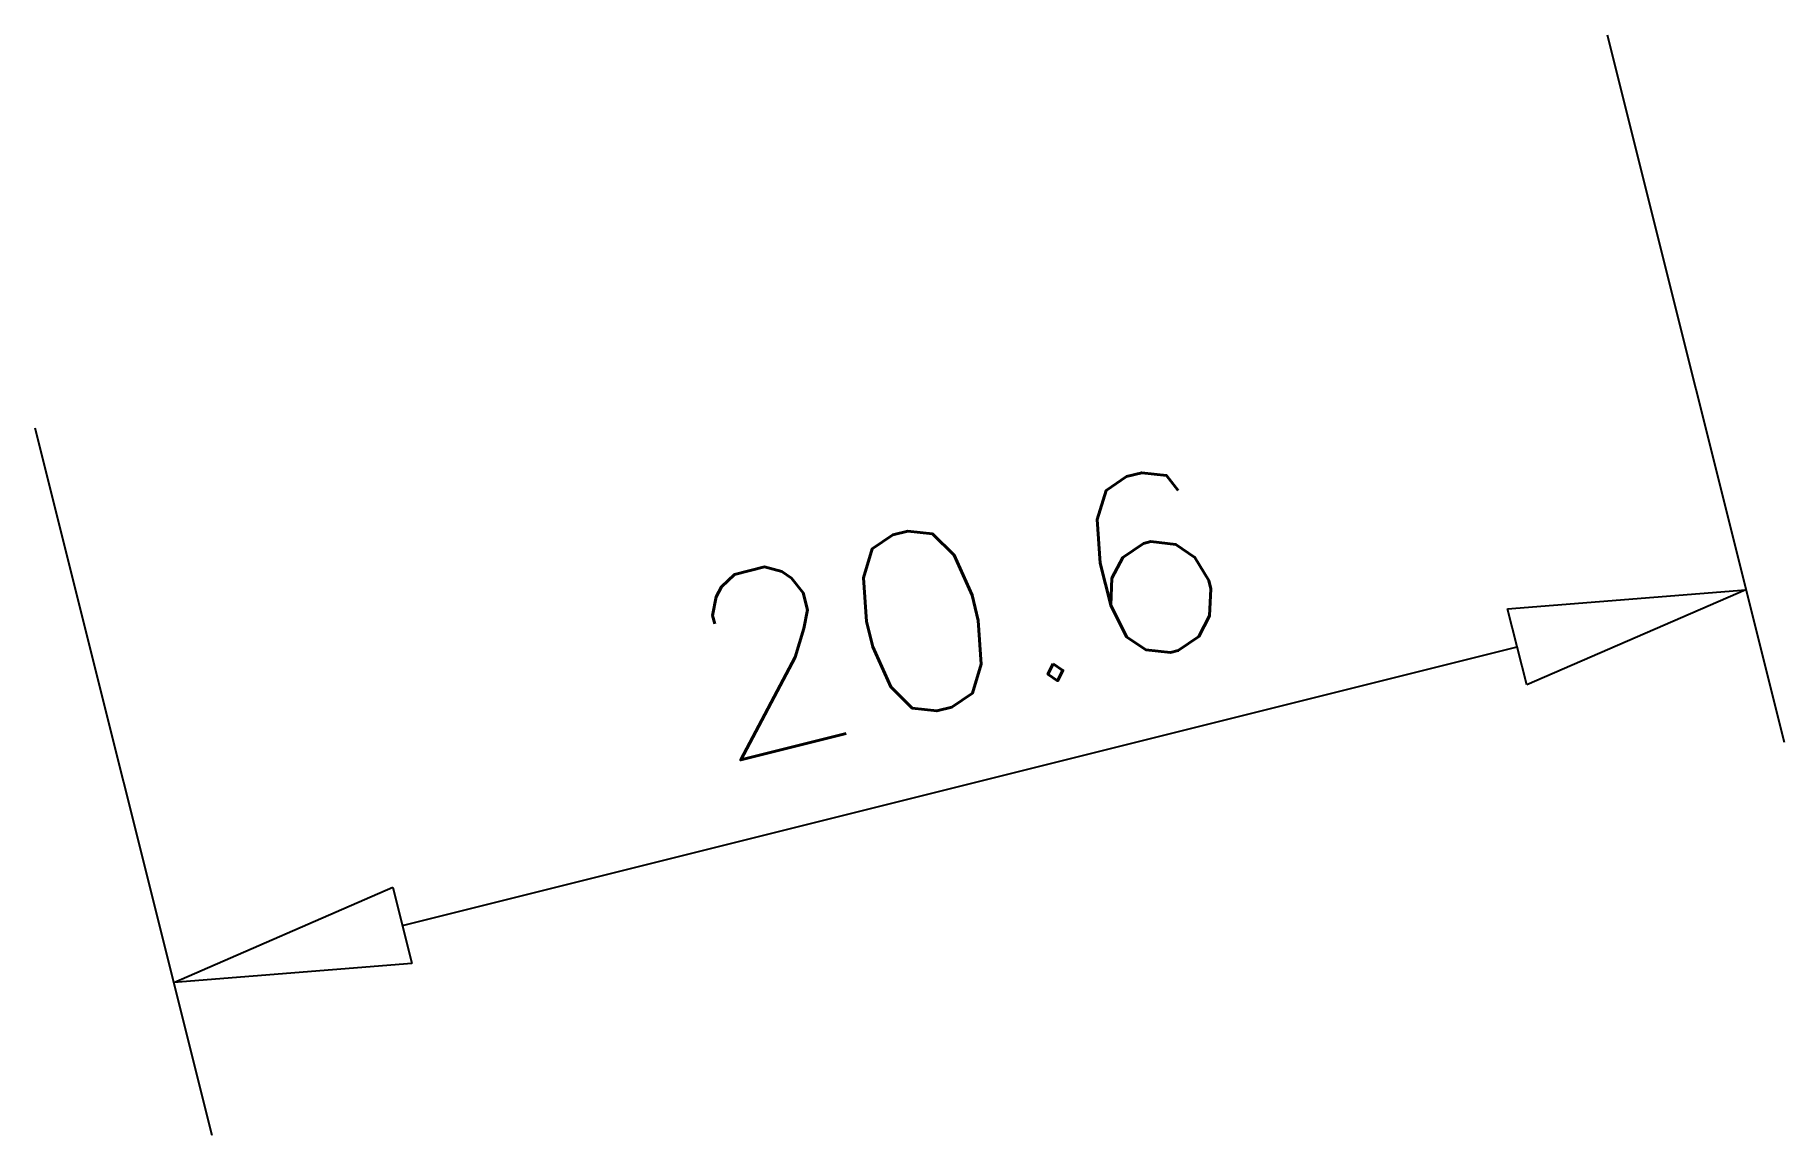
# Model space of a CAD drawing. Extents: x -10 to 12.2, y -4 to 10.
import ezdxf

# ---------------------------------------------------------------- set-up
doc = ezdxf.new("R2010")
doc.units = 0
doc.linetypes.add('Solid', pattern=[0])
doc.layers.get('0').update_dxf_attribs({"linetype": 'CONTINUOUS'})
doc.layers.add('Dimension', color=7, linetype='Solid')
doc.styles.get("Standard").update_dxf_attribs({"font": 'TXT.SHX'})
doc.dimstyles.get("Standard").update_dxf_attribs({"dimtxt": 2, "dimasz": 3, "dimexe": 1.25, "dimexo": 0.625, "dimtad": 1, "dimrnd": 0.1, "dimzin": 12, "dimcen": 2.5, "dimazin": 3, "dimtfac": 1, "dimtix": 1, "dimtmove": 0, "dimatfit": 3})

# ---------------------------------------------------------------- blocks, each defined once
blk = doc.blocks.new('*D1')
at = {"layer": 'Dimension'}
for p, q in [((10, 10), (12.25, 1.001)), ((-10, 5), (-7.75, -3.999)), ((8.733, 2.699), (11.765, 2.941)), ((11.765, 2.941), (8.976, 1.728)), ((8.976, 1.728), (8.733, 2.699)), ((-5.325, -1.331), (8.854, 2.214)), ((-8.235, -2.059), (-5.446, -0.846)), ((-5.446, -0.846), (-5.204, -1.816)), ((-5.204, -1.816), (-8.235, -2.059))]:
    blk.add_line(p, q, dxfattribs=at)
blk.add_text('20.6', height=2.3077, rotation=14.0362, dxfattribs=at).set_placement((-1.31, 0.703))

msp = doc.modelspace()

# ---------------------------------------------------------------- dimensions: what is measured, and where the dimension line sits
dim = msp.add_aligned_dim(p1=(-10, 5), p2=(10, 10), distance=-7.276, dimstyle='Standard')
dim.commit()
dim.dimension.update_dxf_attribs({"geometry": '*D1', "text_midpoint": (1.929, -0.214), "text_rotation": -345.9638})

doc.saveas('drawing.dxf')
